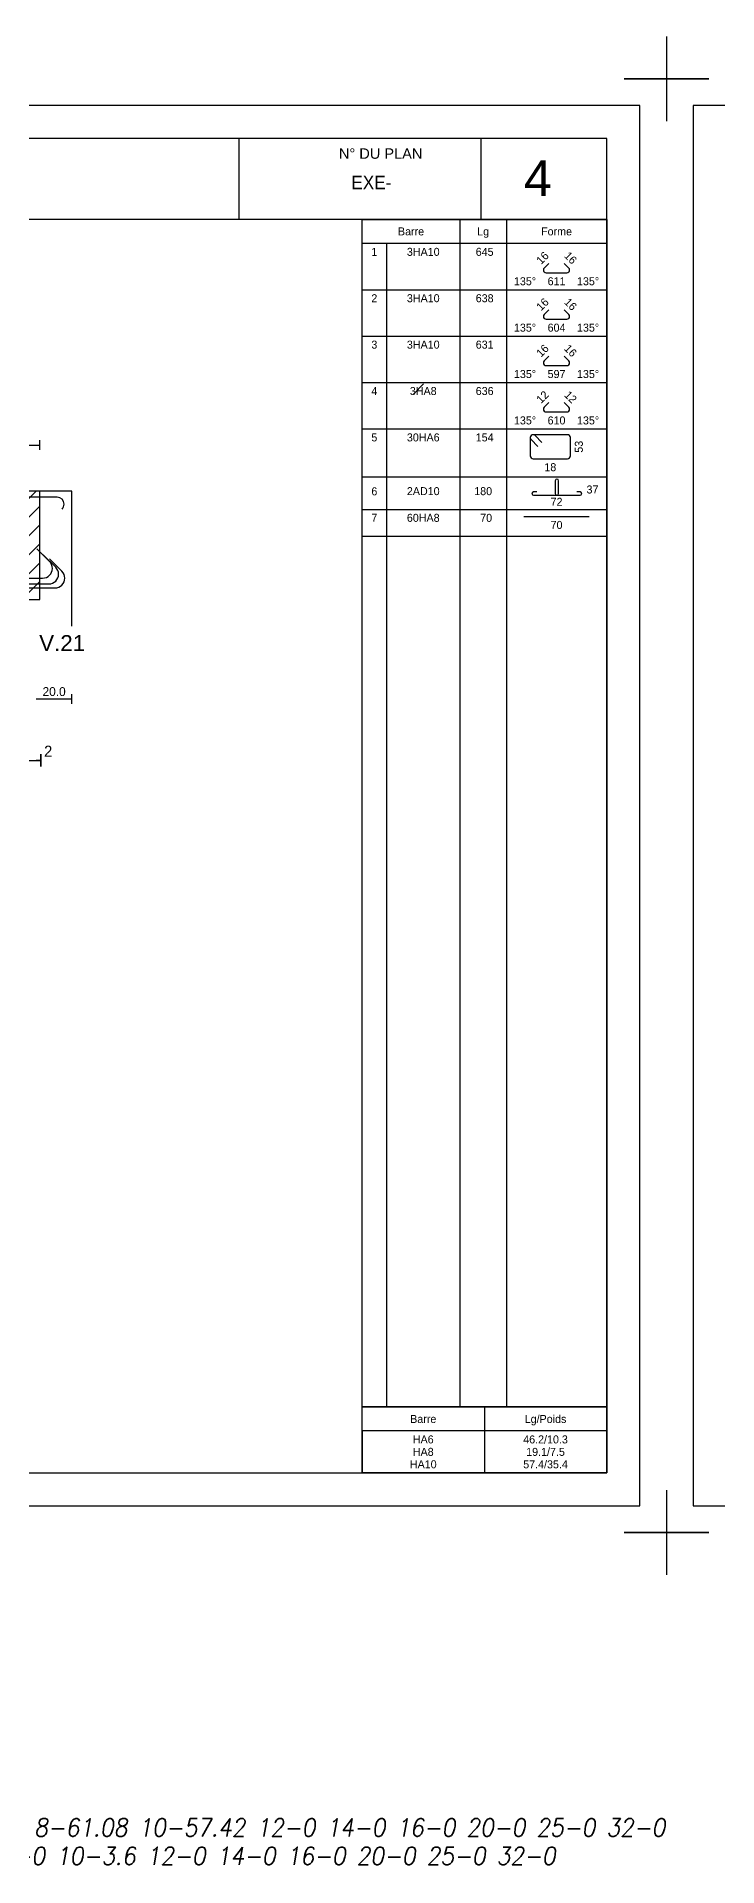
# Model space of a CAD drawing. Extents: x -12912 to 27386, y 1818 to 8189.
# Drawn here: x -7331 to -6948, y 2981 to 4010 of the extents above; entities that cross this region are included whole.
import ezdxf
from ezdxf.enums import TextEntityAlignment as Align

# ---------------------------------------------------------------- set-up
doc = ezdxf.new("R2010")
doc.units = 0
doc.header["$MEASUREMENT"] = 0
doc.layers.get('0').update_dxf_attribs({"linetype": 'CONTINUOUS'})
for name, color, linetype in [('1', 7, 'CONTINUOUS'), ('173', 7, 'CONTINUOUS'), ('5', 7, 'CONTINUOUS'), ('7', 7, 'CONTINUOUS'), ('GO-CARTOUCHE', 7, 'CONTINUOUS'), ('GO-TEXTE', 9, 'CONTINUOUS'), ('PYC-HACHURE', 7, 'CONTINUOUS'), ('STR_TXT', 102, 'CONTINUOUS')]:
    doc.layers.add(name, color=color, linetype=linetype)
doc.layers.add('PYC- HACHURES', color=7, linetype='CONTINUOUS', lineweight=18)
doc.styles.add('ARIAL', font='ARIAL.TTF')
doc.styles.add('Tableau', font='romans.shx', dxfattribs={"width": 0.9, "oblique": 10})
doc.styles.add('TEXTEBA', font='ARIAL.TTF')

# ---------------------------------------------------------------- blocks, each defined once
blk = doc.blocks.new('Smallsp')
at = {"layer": 'STR_TXT', "linetype": 'Continuous'}
for points in [[(0, 15), (0, -15)], [(-30, 0), (40, 0)]]:
    blk.add_lwpolyline(points, dxfattribs=at)
at = {"layer": 'STR_TXT', "linetype": 'Continuous', "style": 'Tableau', "oblique": 10, "width": 0.9}
for s, p in [('HA', (-23.6, 1.9)), ('AD', (-22.2, -13.9))]:
    blk.add_text(s, height=10, dxfattribs=at).set_placement(p)
for tag, p in [('SPAD', (1.4, 1.9)), ('SPHA', (1.4, -14.1))]:
    blk.add_attdef(tag, p, '', height=10, dxfattribs=at)

msp = doc.modelspace()

# ---------------------------------------------------------------- hatches: boundary and pattern name
at = {"layer": 'PYC- HACHURES', "lineweight": 15}
h = msp.add_hatch(dxfattribs=at)
h.set_pattern_fill('ANSI31', color=104, scale=60, style=0)
h.set_pattern_definition([(45, (-8842.21, 3166.0296), (-5.3033, 5.3033), [])])
h.paths.add_polyline_path([(-7328.748, 3754.593), (-7910.748, 3754.593), (-7910.748, 3693.593), (-7328.748, 3693.593)])

# ---------------------------------------------------------------- linework, layer by layer
for p, q in [((-6976.535, 4010.196), (-6976.535, 3986.389)), ((-6976.535, 4010.196), (-6976.535, 3986.389)), ((-7000.342, 3986.389), (-6976.535, 3986.389)), ((-6976.535, 3986.389), (-7000.342, 3986.389)), ((-7000.342, 3986.389), (-6976.535, 3986.389)), ((-6976.535, 3986.389), (-7000.342, 3986.389)), ((-7000.342, 3986.389), (-6976.535, 3986.389)), ((-7000.342, 3986.389), (-6976.535, 3986.389)), ((-6976.535, 3986.389), (-7000.342, 3986.389)), ((-7000.342, 3986.389), (-6976.535, 3986.389)), ((-6976.535, 3986.389), (-7000.342, 3986.389)), ((-7000.342, 3986.389), (-6976.535, 3986.389)), ((-7000.342, 3986.389), (-6976.535, 3986.389)), ((-6976.535, 3986.389), (-7000.342, 3986.389)), ((-7000.342, 3986.389), (-6976.535, 3986.389)), ((-6976.535, 3986.389), (-7000.342, 3986.389)), ((-7000.342, 3986.389), (-6976.535, 3986.389)), ((-7000.342, 3986.389), (-6976.535, 3986.389)), ((-6976.535, 3986.389), (-7000.342, 3986.389)), ((-7000.342, 3986.389), (-6976.535, 3986.389)), ((-6976.535, 3986.389), (-7000.342, 3986.389)), ((-7000.342, 3986.389), (-6976.535, 3986.389)), ((-7000.342, 3986.389), (-6976.535, 3986.389)), ((-6976.535, 3986.389), (-7000.342, 3986.389)), ((-7000.342, 3986.389), (-6976.535, 3986.389)), ((-6976.535, 3986.389), (-7000.342, 3986.389)), ((-7000.342, 3986.389), (-6976.535, 3986.389)), ((-7000.342, 3986.389), (-6976.535, 3986.389)), ((-6976.535, 3986.389), (-7000.342, 3986.389)), ((-7000.342, 3986.389), (-6976.535, 3986.389)), ((-6976.535, 3986.389), (-7000.342, 3986.389)), ((-7000.342, 3986.389), (-6976.535, 3986.389)), ((-7000.342, 3986.389), (-6976.535, 3986.389)), ((-6976.535, 3986.389), (-6976.535, 3962.582)), ((-6976.535, 3986.389), (-6976.535, 3962.582)), ((-6976.535, 3986.389), (-6976.535, 3962.582)), ((-6976.535, 3986.389), (-6976.535, 3962.582)), ((-6976.535, 3986.389), (-6976.535, 3962.582)), ((-6976.535, 3986.389), (-6976.535, 3962.582)), ((-6976.535, 3986.389), (-6976.535, 3962.582)), ((-6952.728, 3986.389), (-6976.535, 3986.389)), ((-6976.535, 3986.389), (-6952.728, 3986.389)), ((-6952.728, 3986.389), (-6976.535, 3986.389)), ((-6976.535, 3986.389), (-6952.728, 3986.389)), ((-6952.728, 3986.389), (-6976.535, 3986.389)), ((-6952.728, 3986.389), (-6976.535, 3986.389)), ((-6976.535, 3986.389), (-6952.728, 3986.389)), ((-6952.728, 3986.389), (-6976.535, 3986.389)), ((-6976.535, 3986.389), (-6952.728, 3986.389)), ((-6952.728, 3986.389), (-6976.535, 3986.389)), ((-6952.728, 3986.389), (-6976.535, 3986.389)), ((-6976.535, 3986.389), (-6952.728, 3986.389)), ((-6952.728, 3986.389), (-6976.535, 3986.389)), ((-6976.535, 3986.389), (-6952.728, 3986.389)), ((-6952.728, 3986.389), (-6976.535, 3986.389)), ((-6952.728, 3986.389), (-6976.535, 3986.389)), ((-6976.535, 3986.389), (-6952.728, 3986.389)), ((-6952.728, 3986.389), (-6976.535, 3986.389)), ((-6976.535, 3986.389), (-6952.728, 3986.389)), ((-6952.728, 3986.389), (-6976.535, 3986.389)), ((-6952.728, 3986.389), (-6976.535, 3986.389)), ((-6976.535, 3986.389), (-6976.535, 3962.582)), ((-6976.535, 3986.389), (-6952.728, 3986.389)), ((-6952.728, 3986.389), (-6976.535, 3986.389)), ((-6976.535, 3986.389), (-6952.728, 3986.389)), ((-6952.728, 3986.389), (-6976.535, 3986.389)), ((-6952.728, 3986.389), (-6976.535, 3986.389)), ((-6976.535, 3986.389), (-6976.535, 3962.582)), ((-6976.535, 3986.389), (-6952.728, 3986.389)), ((-6952.728, 3986.389), (-6976.535, 3986.389)), ((-6976.535, 3986.389), (-6952.728, 3986.389)), ((-6952.728, 3986.389), (-6976.535, 3986.389)), ((-6952.728, 3986.389), (-6976.535, 3986.389)), ((-6976.535, 3986.389), (-6976.535, 3962.582)), ((-6976.535, 3192.696), (-6976.535, 3168.889)), ((-6976.535, 3192.696), (-6976.535, 3168.889)), ((-7000.342, 3168.889), (-6976.535, 3168.889)), ((-6976.535, 3168.889), (-7000.342, 3168.889)), ((-7000.342, 3168.889), (-6976.535, 3168.889)), ((-6976.535, 3168.889), (-7000.342, 3168.889)), ((-7000.342, 3168.889), (-6976.535, 3168.889)), ((-7000.342, 3168.889), (-6976.535, 3168.889)), ((-6976.535, 3168.889), (-7000.342, 3168.889)), ((-7000.342, 3168.889), (-6976.535, 3168.889)), ((-6976.535, 3168.889), (-7000.342, 3168.889)), ((-7000.342, 3168.889), (-6976.535, 3168.889)), ((-7000.342, 3168.889), (-6976.535, 3168.889)), ((-6976.535, 3168.889), (-7000.342, 3168.889)), ((-7000.342, 3168.889), (-6976.535, 3168.889)), ((-6976.535, 3168.889), (-7000.342, 3168.889)), ((-7000.342, 3168.889), (-6976.535, 3168.889)), ((-7000.342, 3168.889), (-6976.535, 3168.889)), ((-6976.535, 3168.889), (-7000.342, 3168.889)), ((-7000.342, 3168.889), (-6976.535, 3168.889)), ((-6976.535, 3168.889), (-7000.342, 3168.889)), ((-7000.342, 3168.889), (-6976.535, 3168.889)), ((-7000.342, 3168.889), (-6976.535, 3168.889)), ((-6976.535, 3168.889), (-7000.342, 3168.889)), ((-7000.342, 3168.889), (-6976.535, 3168.889)), ((-6976.535, 3168.889), (-7000.342, 3168.889)), ((-7000.342, 3168.889), (-6976.535, 3168.889)), ((-7000.342, 3168.889), (-6976.535, 3168.889)), ((-6976.535, 3168.889), (-7000.342, 3168.889)), ((-7000.342, 3168.889), (-6976.535, 3168.889)), ((-6976.535, 3168.889), (-7000.342, 3168.889)), ((-7000.342, 3168.889), (-6976.535, 3168.889)), ((-7000.342, 3168.889), (-6976.535, 3168.889)), ((-6976.535, 3168.889), (-6976.535, 3145.082)), ((-6976.535, 3168.889), (-6976.535, 3145.082)), ((-6976.535, 3168.889), (-6976.535, 3145.082)), ((-6976.535, 3168.889), (-6976.535, 3145.082)), ((-6976.535, 3168.889), (-6976.535, 3145.082)), ((-6976.535, 3168.889), (-6976.535, 3145.082)), ((-6976.535, 3168.889), (-6976.535, 3145.082)), ((-6952.728, 3168.889), (-6976.535, 3168.889)), ((-6976.535, 3168.889), (-6952.728, 3168.889)), ((-6952.728, 3168.889), (-6976.535, 3168.889)), ((-6976.535, 3168.889), (-6952.728, 3168.889)), ((-6952.728, 3168.889), (-6976.535, 3168.889)), ((-6952.728, 3168.889), (-6976.535, 3168.889)), ((-6976.535, 3168.889), (-6952.728, 3168.889)), ((-6952.728, 3168.889), (-6976.535, 3168.889)), ((-6976.535, 3168.889), (-6952.728, 3168.889)), ((-6952.728, 3168.889), (-6976.535, 3168.889)), ((-6952.728, 3168.889), (-6976.535, 3168.889)), ((-6976.535, 3168.889), (-6952.728, 3168.889)), ((-6952.728, 3168.889), (-6976.535, 3168.889)), ((-6976.535, 3168.889), (-6952.728, 3168.889)), ((-6952.728, 3168.889), (-6976.535, 3168.889)), ((-6952.728, 3168.889), (-6976.535, 3168.889)), ((-6976.535, 3168.889), (-6952.728, 3168.889)), ((-6952.728, 3168.889), (-6976.535, 3168.889)), ((-6976.535, 3168.889), (-6952.728, 3168.889)), ((-6952.728, 3168.889), (-6976.535, 3168.889)), ((-6952.728, 3168.889), (-6976.535, 3168.889)), ((-6976.535, 3168.889), (-6976.535, 3145.082)), ((-6976.535, 3168.889), (-6952.728, 3168.889)), ((-6952.728, 3168.889), (-6976.535, 3168.889)), ((-6976.535, 3168.889), (-6952.728, 3168.889)), ((-6952.728, 3168.889), (-6976.535, 3168.889)), ((-6952.728, 3168.889), (-6976.535, 3168.889)), ((-6976.535, 3168.889), (-6976.535, 3145.082)), ((-6976.535, 3168.889), (-6952.728, 3168.889)), ((-6952.728, 3168.889), (-6976.535, 3168.889)), ((-6976.535, 3168.889), (-6952.728, 3168.889)), ((-6952.728, 3168.889), (-6976.535, 3168.889)), ((-6952.728, 3168.889), (-6976.535, 3168.889)), ((-6976.535, 3168.889), (-6976.535, 3145.082))]:
    msp.add_line(p, q)
at = {"layer": '1', "color": 1}
for points in [[(-7323.358, 3714.982), (-7330.429, 3722.054)], [(-7319.858, 3711.732), (-7326.929, 3718.804)], [(-7316.358, 3709.482), (-7323.429, 3716.554)], [(-7912.252, 3705.593), (-7327.247, 3705.593)], [(-7321.747, 3711.093), (-7321.747, 3711.093)], [(-7318.247, 3707.843), (-7318.247, 3707.843)], [(-7314.747, 3705.593), (-7314.747, 3705.593)], [(-7919.252, 3700.093), (-7320.247, 3700.093)], [(-7915.752, 3702.343), (-7323.747, 3702.343)]]:
    msp.add_lwpolyline(points, dxfattribs=at)
for centre, start, end in [((-7327.247, 3711.093), 270, 0), ((-7323.747, 3707.843), 270, 0), ((-7327.247, 3711.093), 0, 45), ((-7320.247, 3705.593), 270, 0), ((-7323.747, 3707.843), 0, 45), ((-7320.247, 3705.593), 0, 45)]:
    msp.add_arc(centre, 5.5, start, end, dxfattribs=at)
at = {"layer": '173', "color": 173}
for points in [[(-7147.594, 3907.384), (-7010.094, 3907.384), (-7010.094, 3239.448), (-7147.594, 3239.448), (-7147.594, 3907.384)], [(-7147.594, 3239.448), (-7010.094, 3239.448), (-7010.094, 3202.448), (-7147.594, 3202.448), (-7147.594, 3239.448)]]:
    msp.add_lwpolyline(points, close=True, dxfattribs=at)
for points in [[(-7092.594, 3907.384), (-7092.594, 3239.448)], [(-7066.469, 3907.384), (-7066.469, 3239.448)], [(-7010.094, 3893.884), (-7147.594, 3893.884)], [(-7133.844, 3893.884), (-7133.844, 3239.448)], [(-7042.59, 3882.624), (-7045.198, 3880.017)], [(-7031.365, 3880.017), (-7033.972, 3882.624)], [(-7045.656, 3878.91), (-7045.656, 3878.91)], [(-7044.091, 3877.344), (-7032.472, 3877.344)], [(-7030.906, 3878.91), (-7030.906, 3878.91)], [(-7147.594, 3867.791), (-7010.094, 3867.791)], [(-7045.656, 3852.818), (-7045.656, 3852.818)], [(-7042.59, 3856.532), (-7045.198, 3853.925)], [(-7044.091, 3851.252), (-7032.472, 3851.252)], [(-7031.365, 3853.925), (-7033.972, 3856.532)], [(-7030.906, 3852.818), (-7030.906, 3852.818)], [(-7147.594, 3841.699), (-7010.094, 3841.699)], [(-7042.59, 3830.44), (-7045.198, 3827.832)], [(-7031.365, 3827.832), (-7033.972, 3830.44)], [(-7045.656, 3826.725), (-7045.656, 3826.725)], [(-7044.091, 3825.16), (-7032.472, 3825.16)], [(-7030.906, 3826.725), (-7030.906, 3826.725)], [(-7147.594, 3815.607), (-7010.094, 3815.607)], [(-7118.75, 3809.162), (-7113.093, 3814.818)], [(-7045.656, 3800.633), (-7045.656, 3800.633)], [(-7042.59, 3804.347), (-7045.198, 3801.74)], [(-7044.091, 3799.067), (-7032.472, 3799.067)], [(-7031.365, 3801.74), (-7033.972, 3804.347)], [(-7030.906, 3800.633), (-7030.906, 3800.633)], [(-7147.594, 3789.514), (-7010.094, 3789.514)], [(-7053.056, 3784.644), (-7053.056, 3774.384)], [(-7053.056, 3784.644), (-7053.056, 3784.644)], [(-7052.582, 3783.499), (-7048.764, 3779.681)], [(-7051.436, 3786.264), (-7051.436, 3786.264)], [(-7032.126, 3786.264), (-7051.436, 3786.264)], [(-7046.473, 3781.972), (-7050.291, 3785.79)], [(-7030.506, 3774.384), (-7030.506, 3784.644)], [(-7051.436, 3772.764), (-7032.126, 3772.764)], [(-7147.594, 3762.514), (-7010.094, 3762.514)], [(-7039.042, 3760.342), (-7039.042, 3753.203)], [(-7037.168, 3753.203), (-7037.168, 3760.342)], [(-7319.047, 3751.093), (-7920.452, 3751.093)], [(-7315.147, 3747.193), (-7315.147, 3747.193)], [(-7052.105, 3753.203), (-7052.105, 3753.203)], [(-7049.396, 3754.14), (-7051.168, 3754.14)], [(-7051.168, 3752.266), (-7038.105, 3752.266)], [(-7038.105, 3752.266), (-7025.042, 3752.266)], [(-7025.042, 3754.14), (-7026.814, 3754.14)], [(-7024.105, 3753.203), (-7024.105, 3753.203)], [(-7147.594, 3744.284), (-7010.094, 3744.284)], [(-7147.594, 3744.284), (-7010.094, 3744.284)], [(-7056.603, 3740.284), (-7019.96, 3740.284)], [(-7147.594, 3729.284), (-7010.094, 3729.284)], [(-7078.844, 3239.448), (-7078.844, 3202.448)], [(-7010.094, 3225.948), (-7147.594, 3225.948)], [(-7147.594, 3225.948), (-7147.594, 3202.448)]]:
    msp.add_lwpolyline(points, dxfattribs=at)
for centre, radius, start, end in [((-7044.091, 3878.91), 1.566, 135, 180), ((-7032.472, 3878.91), 1.566, 0, 45), ((-7044.091, 3878.91), 1.566, 180, 270), ((-7032.472, 3878.91), 1.566, 270, 0), ((-7044.091, 3852.818), 1.566, 135, 180), ((-7044.091, 3852.818), 1.566, 180, 270), ((-7032.472, 3852.818), 1.566, 270, 0), ((-7032.472, 3852.818), 1.566, 0, 45), ((-7044.091, 3826.725), 1.566, 135, 180), ((-7044.091, 3826.725), 1.566, 180, 270), ((-7032.472, 3826.725), 1.566, 270, 0), ((-7032.472, 3826.725), 1.566, 0, 45), ((-7044.091, 3800.633), 1.566, 135, 180), ((-7044.091, 3800.633), 1.566, 180, 270), ((-7032.472, 3800.633), 1.566, 270, 0), ((-7032.472, 3800.633), 1.566, 0, 45), ((-7051.436, 3784.644), 1.62, 90, 180), ((-7051.436, 3784.644), 1.62, 180, 225), ((-7051.436, 3784.644), 1.62, 45, 90), ((-7032.126, 3784.644), 1.62, 0, 90), ((-7051.436, 3774.384), 1.62, 180, 270), ((-7032.126, 3774.384), 1.62, 270, 0), ((-7038.105, 3760.342), 0.937, 90, 180), ((-7038.105, 3760.342), 0.937, 0, 90), ((-7319.047, 3747.193), 3.9, 0, 90), ((-7319.047, 3747.193), 3.9, 315, 0), ((-7051.168, 3753.203), 0.937, 90, 180), ((-7051.168, 3753.203), 0.937, 180, 270), ((-7038.105, 3753.203), 0.937, 180, 270), ((-7038.105, 3753.203), 0.937, 270, 0), ((-7025.042, 3753.203), 0.937, 0, 90), ((-7025.042, 3753.203), 0.937, 270, 0)]:
    msp.add_arc(centre, radius, start, end, dxfattribs=at)
at = {"layer": '5', "color": 5}
msp.add_line((-7910.748, 3780.438), (-7328.748, 3780.438), dxfattribs=at)
for points in [[(-7328.748, 3777.688), (-7328.748, 3783.188)], [(-7330.748, 3637.677), (-7310.746, 3637.677)], [(-7310.746, 3634.927), (-7310.746, 3640.427)]]:
    msp.add_lwpolyline(points, dxfattribs=at)
at = {"layer": '7', "color": 7}
for points in [[(-7328.748, 3693.593), (-7328.748, 3754.593), (-7910.748, 3754.593), (-7910.748, 3693.593)], [(-7310.746, 3754.593), (-7330.748, 3754.593)], [(-7310.746, 3754.593), (-7320.747, 3754.593)], [(-7310.746, 3678.593), (-7310.746, 3754.593)], [(-7910.748, 3693.593), (-7328.748, 3693.593)], [(-7310.746, 3678.593), (-7310.746, 3693.593)]]:
    msp.add_lwpolyline(points, dxfattribs=at)
at = {"layer": 'GO-CARTOUCHE', "linetype": 'Continuous'}
for points in [[(-6991.535, 3183.889), (-6991.535, 3971.389), (-8105.172, 3971.389), (-8105.172, 3183.889)], [(-5847.899, 3183.889), (-5847.899, 3971.389), (-6961.535, 3971.389), (-6961.535, 3183.889)], [(-7010.094, 3202.448), (-7010.094, 3952.83), (-8086.613, 3952.83), (-8086.613, 3202.448)]]:
    msp.add_lwpolyline(points, close=True, dxfattribs=at)
at = {"layer": 'GO-TEXTE', "color": 7}
for points in [[(-7216.897, 3952.83), (-7216.897, 3907.384)], [(-7080.838, 3952.83), (-7080.838, 3907.384)], [(-7010.094, 3907.384), (-8086.613, 3907.384)]]:
    msp.add_lwpolyline(points, dxfattribs=at)
at = {"layer": 'PYC-HACHURE'}
for points in [[(-7911.37, 3603.12), (-7328.259, 3603.12)], [(-7328.259, 3603.12), (-7330.748, 3603.12)], [(-7328.259, 3599.698), (-7328.259, 3606.542)], [(-7328.259, 3606.542), (-7328.259, 3599.698)]]:
    msp.add_lwpolyline(points, dxfattribs=at)

# ---------------------------------------------------------------- block references
at = {"layer": 'STR_TXT', "linetype": 'Continuous'}
msp.add_blockref('Smallsp', (-7384.3, 2996.045), dxfattribs=at).add_auto_attribs({'SPHA': '6-0 8-0 10-3.6 12-0 14-0 16-0 20-0 25-0 32-0 ', 'SPAD': '6-46.2 8-61.08 10-57.42 12-0 14-0 16-0 20-0 25-0 32-0 '})

# ---------------------------------------------------------------- texts
at = {"style": 'ARIAL'}
msp.add_text('V.21', height=8.9847, dxfattribs=at).set_placement((-7329.13, 3673.588), align=Align.TOP_LEFT)
at = {"layer": '173', "color": 173}
for s, p in [('Barre', (-7120.094, 3900.634)), ('Lg', (-7079.531, 3900.634)), ('Forme', (-7038.281, 3900.634)), ('Barre', (-7113.219, 3232.698)), ('Lg/Poids', (-7044.469, 3232.698))]:
    msp.add_text(s, height=4.5, dxfattribs=at).set_placement(p, align=Align.MIDDLE_CENTER)
for s, p in [('1', (-7140.719, 3891.384)), ('3HA10', (-7113.219, 3891.384)), (' 645', (-7079.531, 3891.384)), ('611', (-7038.281, 3874.844)), ('2', (-7140.719, 3865.291)), ('3HA10', (-7113.219, 3865.291)), (' 638', (-7079.531, 3865.291)), ('3', (-7140.719, 3839.199)), ('3HA10', (-7113.219, 3839.199)), (' 631', (-7079.531, 3839.199)), ('604', (-7038.281, 3848.752)), ('597', (-7038.281, 3822.66)), ('4', (-7140.719, 3813.107)), ('3HA8', (-7113.219, 3813.107)), (' 636', (-7079.531, 3813.107)), ('610', (-7038.281, 3796.567)), ('5', (-7140.719, 3787.014)), ('30HA6', (-7113.219, 3787.014)), (' 154', (-7079.531, 3787.014)), ('18', (-7041.781, 3770.264)), ('6', (-7140.719, 3756.676)), ('2AD10', (-7113.219, 3756.784)), ('180', (-7079.531, 3756.784)), ('37', (-7018.073, 3757.722)), ('72', (-7038.281, 3750.807)), ('7', (-7140.719, 3741.784)), ('60HA8', (-7113.219, 3741.784)), ('  70', (-7079.531, 3741.784)), ('70', (-7038.281, 3737.784)), ('HA6', (-7113.219, 3223.448)), ('46.2/10.3', (-7044.469, 3223.448)), ('HA8', (-7113.219, 3216.448)), ('19.1/7.5', (-7044.469, 3216.448)), ('HA10', (-7113.219, 3209.448)), ('57.4/35.4', (-7044.469, 3209.448))]:
    msp.add_text(s, height=4.5, dxfattribs=at).set_placement(p, align=Align.TOP_CENTER)
for s, p in [('16', (-7046.966, 3881.785)), ('16', (-7046.966, 3855.692)), ('16', (-7046.966, 3829.6)), ('12', (-7046.966, 3803.508))]:
    msp.add_text(s, height=4.5, rotation=45, dxfattribs=at).set_placement(p)
for s, p in [('16', (-7029.597, 3881.785)), ('16', (-7029.597, 3855.692)), ('16', (-7029.597, 3829.6)), ('12', (-7029.597, 3803.508))]:
    msp.add_text(s, height=4.5, rotation=315, dxfattribs=at).set_placement(p, align=Align.RIGHT)
for p in [(-7049.781, 3874.844), (-7049.781, 3848.752), (-7049.781, 3822.66), (-7049.781, 3796.567)]:
    msp.add_text('135°', height=4.5, dxfattribs=at).set_placement(p, align=Align.TOP_RIGHT)
for p in [(-7026.781, 3874.844), (-7026.781, 3848.752), (-7026.781, 3822.66), (-7026.781, 3796.567)]:
    msp.add_text('135°', height=4.5, dxfattribs=at).set_placement(p, align=Align.TOP_LEFT)
msp.add_text('53', height=4.5, rotation=90, dxfattribs=at).set_placement((-7028.006, 3779.514), align=Align.TOP_CENTER)
at = {"layer": '5', "color": 5}
msp.add_text('20.0', height=5, dxfattribs=at).set_placement((-7320.747, 3639.306), align=Align.CENTER)
at = {"layer": 'GO-CARTOUCHE', "color": 2, "style": 'TEXTEBA', "width": 0.9}
msp.add_text('EXE-', height=7.6364, dxfattribs=at).set_placement((-7142.394, 3924.315), align=Align.CENTER)
at = {"layer": 'GO-CARTOUCHE', "color": 2, "style": 'TEXTEBA'}
msp.add_text('4', height=20.199, dxfattribs=at).set_placement((-7056.618, 3920.482))
at = {"layer": 'GO-TEXTE', "style": 'TEXTEBA'}
msp.add_text('N° DU PLAN', height=5.8564, dxfattribs=at).set_placement((-7137.171, 3941.488), align=Align.CENTER)
at = {"layer": 'PYC-HACHURE'}
msp.add_text('2', height=6.222, dxfattribs=at).set_placement((-7324.08, 3605.155), align=Align.CENTER)

doc.saveas('drawing.dxf')
